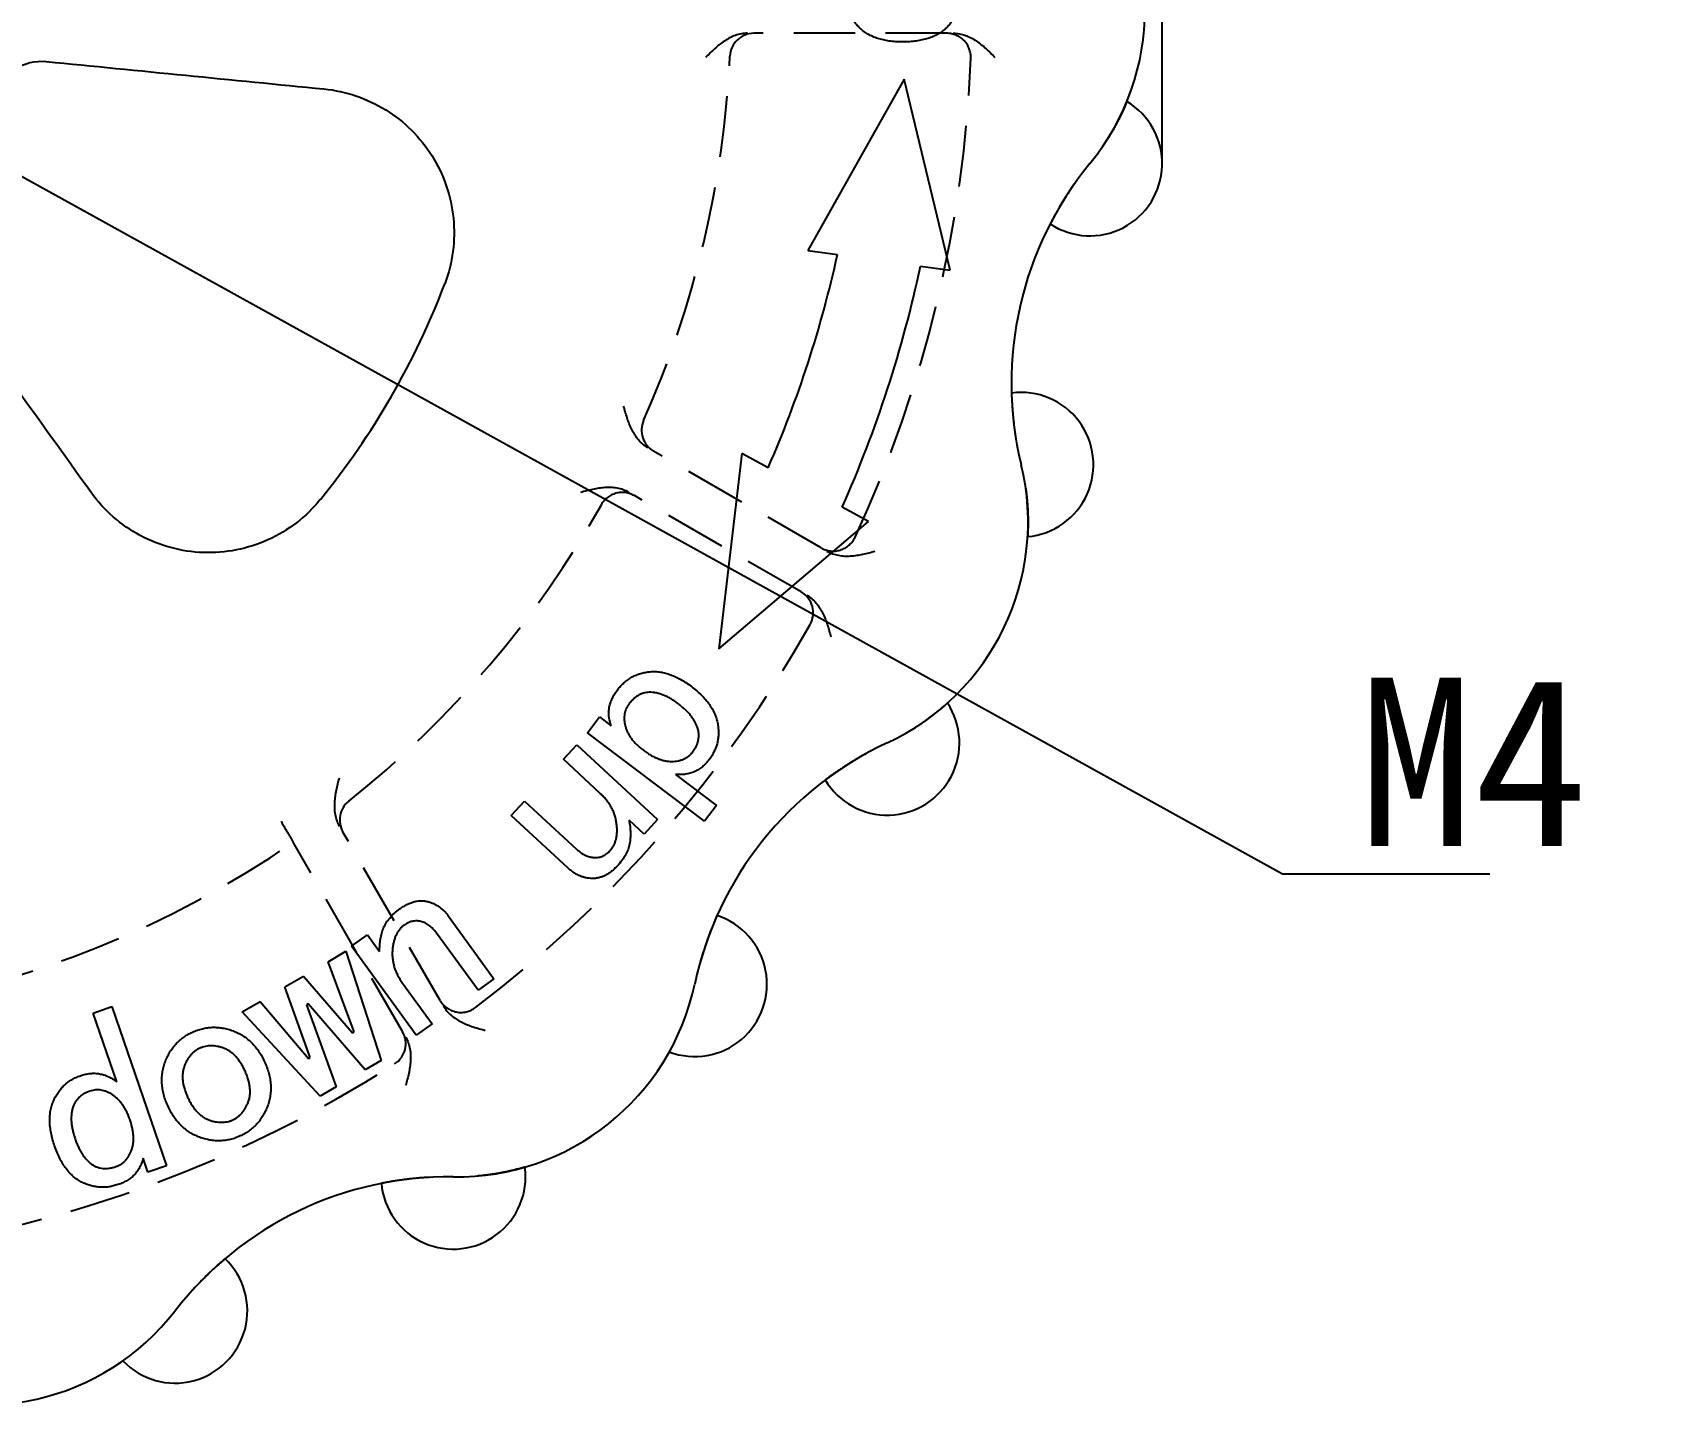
# Model space of a CAD drawing. Extents: x 2 to 295, y 1 to 209.
# Drawn here: x 119.93 to 153.99, y 90.32 to 118.82 of the extents above; entities that cross this region are included whole.
import ezdxf

# ---------------------------------------------------------------- set-up
doc = ezdxf.new("R2010")
doc.units = 0
for name, pattern in [('SLD-中心线', [34.29, 30.48, -1.27, 1.27, -1.27]), ('SLD-实线', [0]), ('SLD-虚线', [1.905, 1.27, -0.635])]:
    doc.linetypes.add(name, pattern=pattern)
doc.layers.get('0').update_dxf_attribs({"linetype": 'CONTINUOUS'})
doc.layers.add('DIM', color=5, linetype='SLD-实线')
doc.styles.add('SLDTEXTSTYLE11', font='', dxfattribs={"width": 0.67})
doc.styles.add('SLDTEXTSTYLE12', font='')
doc.styles.get('SLDTEXTSTYLE11').set_extended_font_data('宋体')
doc.styles.get('SLDTEXTSTYLE12').set_extended_font_data('宋体')
doc.dimstyles.new('SLDDIMSTYLE1', dxfattribs={"dimtxt": 3.5, "dimasz": 3.5, "dimexe": 0, "dimexo": 0.0625, "dimgap": 0.875, "dimtad": 0, "dimtih": 1, "dimtoh": 1, "dimrnd": 1e-09, "dimzin": 12, "dimdsep": 46, "dimtxsty": 'SLDTEXTSTYLE11', "dimsah": 1, "dimcen": 0, "dimadec": 0, "dimazin": 0, "dimtfac": 1, "dimtmove": 0, "dimatfit": 3, "dimfxl": 0, "dimtolj": 1, "dimtzin": 12, "dimarcsym": 0})

# ---------------------------------------------------------------- blocks, each defined once
blk = doc.blocks.new('_D_1')
at = {"layer": 'DIM'}
for p, q in [((111.893, 120.155), (106.003, 123.413)), ((111.893, 120.155), (114.955, 118.461)), ((114.955, 118.461), (145.874, 101.359)), ((145.874, 101.359), (150.184, 101.359))]:
    blk.add_line(p, q, dxfattribs=at)
for points in [[(111.893, 120.155), (109.09, 122.32), (108.569, 121.378)], [(114.955, 118.461), (117.757, 116.296), (118.279, 117.238)]]:
    blk.add_solid(points, dxfattribs=at)
at = {"layer": 'DIM', "insert": (147.462, 105.431), "char_height": 3.5, "attachment_point": 1, "style": 'SLDTEXTSTYLE12'}
blk.add_mtext('M4', dxfattribs=at)

msp = doc.modelspace()

# ---------------------------------------------------------------- linework, layer by layer
at = {"color": 7, "linetype": 'SLD-中心线'}
msp.add_line((143.377, 116.102), (143.377, 122.514), dxfattribs=at)
at = {"color": 7, "linetype": 'SLD-虚线'}
for p, q in [((138.904, 118.808), (134.901, 118.808)), ((136.296, 108.123), (132.816, 110.133)), ((135.881, 107.208), (132.417, 109.208)), ((128.383, 98.728), (126.365, 102.224)), ((127.603, 98.08), (125.333, 102.011))]:
    msp.add_line(p, q, dxfattribs=at)
at = {"color": 7, "linetype": 'SLD-实线'}
for p, q in [((138.019, 117.858), (136.019, 114.298)), ((138.975, 113.889), (138.019, 117.858)), ((136.019, 114.298), (136.635, 114.213)), ((138.36, 113.974), (138.975, 113.889)), ((134.648, 110.08), (134.174, 106.025)), ((135.197, 109.787), (134.648, 110.08)), ((134.174, 106.025), (137.281, 108.674)), ((137.281, 108.674), (136.733, 108.967)), ((131.445, 104.286), (131.692, 104.612)), ((131.692, 104.612), (131.936, 104.427)), ((133.874, 102.45), (131.445, 104.286)), ((130.944, 103.734), (131.22, 104.034)), ((131.22, 104.034), (132.897, 102.481)), ((131.707, 103.027), (130.944, 103.734)), ((133.273, 103.416), (134.12, 102.776)), ((129.862, 102.567), (130.139, 102.866)), ((131.044, 101.471), (129.862, 102.567)), ((130.139, 102.866), (131.217, 101.868)), ((134.12, 102.776), (133.874, 102.45)), ((132.62, 102.182), (132.306, 102.473)), ((132.897, 102.481), (132.62, 102.182)), ((128.555, 100.48), (129.501, 99.178)), ((126.544, 99.851), (126.874, 100.091)), ((127.886, 98.004), (126.544, 99.851)), ((126.874, 100.091), (127.126, 99.744)), ((129.172, 98.938), (128.309, 100.125)), ((126.056, 99.532), (126.426, 99.748)), ((126.598, 98.076), (126.056, 99.532)), ((126.426, 99.748), (127.159, 97.482)), ((125.157, 99.007), (125.545, 99.233)), ((125.545, 99.233), (126.563, 98.056)), ((129.501, 99.178), (129.172, 98.938)), ((125.682, 97.541), (125.157, 99.007)), ((127.605, 99.085), (128.216, 98.244)), ((121.179, 98.466), (121.566, 98.6)), ((121.671, 97.036), (121.179, 98.466)), ((121.566, 98.6), (122.704, 95.294)), ((124.275, 98.491), (124.646, 98.708)), ((125.89, 96.741), (124.275, 98.491)), ((124.646, 98.708), (125.647, 97.521)), ((125.646, 98.655), (125.61, 98.634)), ((125.61, 98.634), (126.224, 96.936)), ((126.824, 97.286), (125.646, 98.655)), ((128.216, 98.244), (127.886, 98.004)), ((126.563, 98.056), (126.598, 98.076)), ((125.647, 97.521), (125.682, 97.541)), ((127.159, 97.482), (126.824, 97.286)), ((126.224, 96.936), (125.89, 96.741)), ((122.317, 95.161), (122.217, 95.451)), ((122.704, 95.294), (122.317, 95.161))]:
    msp.add_line(p, q, dxfattribs=at)
for centre, radius, start, end in [((137.971, 119.308), 5.052, 320.6159, 39.3841), ((141.877, 116.102), 1.5, 236.6134, 59.1526), ((147.425, 111.548), 7.178, 140.6159, 193.6698), ((113.424, 119.308), 23.763, 336.3811, 347.6189), ((113.424, 119.308), 25.5, 336.0744, 347.9256), ((113.424, 119.308), 16.1, 320.7763, 339.2469), ((140.45, 109.851), 1.5, 275.1331, 97.6723), ((135.541, 108.657), 5.052, 294.9016, 13.6698), ((137.668, 104.075), 1.5, 210.8991, 33.4383), ((140.69, 97.564), 7.178, 114.9016, 167.9555), ((133.67, 99.062), 1.5, 249.4188, 71.958), ((128.729, 100.116), 5.052, 269.1873, 347.9555), ((128.556, 87.887), 7.178, 89.1873, 142.2413), ((128.657, 95.064), 1.5, 185.1848, 7.7241), ((122.881, 92.282), 1.5, 223.7045, 46.2437), ((118.886, 95.376), 5.052, 243.473, 322.2413)]:
    msp.add_arc(centre, radius, start, end, dxfattribs=at)
at = {"color": 7, "linetype": 'SLD-虚线'}
for centre, radius, start, end in [((134.901, 118.308), 0.5, 90, 177.3341), ((138.904, 118.308), 0.5, 357.7525, 90), ((113.424, 119.308), 21, 336.0071, 357.3341), ((113.424, 119.308), 26, 335.0621, 357.7525), ((133.066, 110.566), 0.5, 156.0071, 240), ((113.424, 119.308), 21, 308.4654, 330.6662), ((132.167, 108.775), 0.5, 60, 150.6662), ((136.546, 108.556), 0.5, 240, 335.0621), ((135.631, 106.775), 0.5, 330.5617, 60), ((113.424, 119.308), 26, 307.1299, 330.5617), ((126.798, 102.474), 0.5, 128.4654, 210), ((113.424, 119.308), 21, 279.3689, 304.5477), ((128.816, 98.978), 0.5, 210, 307.1299), ((127.17, 97.83), 0.5, 302.6187, 30), ((113.424, 119.308), 26, 277.889, 302.6187)]:
    msp.add_arc(centre, radius, start, end, dxfattribs=at)
at = {"color": 7, "linetype": 'SLD-实线'}
for points, knots in [([(138.022, 118.629), (137.974, 118.629), (137.881, 118.629), (137.745, 118.64), (137.619, 118.66), (137.501, 118.689), (137.392, 118.728), (137.291, 118.774), (137.199, 118.832), (137.117, 118.897), (137.045, 118.97), (136.98, 119.046), (136.926, 119.127), (136.88, 119.211), (136.845, 119.3), (136.82, 119.393), (136.803, 119.49), (136.8, 119.556), (136.798, 119.589)], [0, 0, 0, 0, 0.082133, 0.159627, 0.232465, 0.301989, 0.36747, 0.43081, 0.492001, 0.552226, 0.610968, 0.667625, 0.723211, 0.777787, 0.832293, 0.886759, 0.942604, 1, 1, 1, 1]), ([(139.19, 119.631), (139.189, 119.597), (139.188, 119.531), (139.177, 119.434), (139.155, 119.34), (139.123, 119.251), (139.084, 119.165), (139.034, 119.082), (138.975, 119.003), (138.907, 118.929), (138.83, 118.86), (138.742, 118.8), (138.644, 118.749), (138.538, 118.707), (138.422, 118.673), (138.297, 118.65), (138.162, 118.633), (138.069, 118.63), (138.022, 118.629)], [0, 0, 0, 0, 0.057793, 0.113915, 0.169173, 0.223364, 0.277934, 0.333047, 0.389832, 0.447901, 0.507245, 0.568326, 0.631351, 0.6968, 0.765992, 0.83932, 0.917315, 1, 1, 1, 1]), ([(119.153, 117.525), (119.221, 117.745), (119.364, 117.935), (119.747, 118.188), (119.977, 118.245), (120.206, 118.222)], [0, 0, 0, 0, 0.5, 0.5, 1, 1, 1, 1]), ([(125.97, 117.652), (126.199, 117.629), (126.421, 117.581), (126.851, 117.435), (127.061, 117.336), (127.447, 117.097), (127.626, 116.956), (127.952, 116.631), (128.094, 116.453), (128.337, 116.067), (128.437, 115.856), (128.586, 115.423), (128.635, 115.199), (128.682, 114.736), (128.678, 114.506), (128.619, 114.05), (128.562, 113.822), (128.479, 113.603)], [0, 0, 0, 0, 0.125, 0.125, 0.25, 0.25, 0.375, 0.375, 0.5, 0.5, 0.625, 0.625, 0.75, 0.75, 0.875, 0.875, 1, 1, 1, 1]), ([(125.896, 109.127), (125.749, 108.947), (125.583, 108.786), (125.218, 108.506), (125.017, 108.385), (124.599, 108.196), (124.378, 108.126), (123.925, 108.036), (123.698, 108.018), (123.241, 108.034), (123.011, 108.069), (122.573, 108.187), (122.358, 108.271), (121.956, 108.487), (121.769, 108.616), (121.426, 108.916), (121.27, 109.087), (121.136, 109.274)], [0, 0, 0, 0, 0.125, 0.125, 0.25, 0.25, 0.375, 0.375, 0.5, 0.5, 0.625, 0.625, 0.75, 0.75, 0.875, 0.875, 1, 1, 1, 1]), ([(132.066, 105.175), (132.087, 105.201), (132.128, 105.253), (132.198, 105.321), (132.273, 105.381), (132.352, 105.433), (132.437, 105.476), (132.527, 105.51), (132.623, 105.535), (132.722, 105.552), (132.826, 105.558), (132.932, 105.551), (133.04, 105.531), (133.149, 105.499), (133.261, 105.453), (133.374, 105.396), (133.49, 105.325), (133.565, 105.27), (133.603, 105.242)], [0, 0, 0, 0, 0.058035, 0.113978, 0.168998, 0.223677, 0.278019, 0.33322, 0.389729, 0.448221, 0.507769, 0.568652, 0.631751, 0.697316, 0.766145, 0.839645, 0.917533, 1, 1, 1, 1]), ([(131.936, 104.427), (131.926, 104.461), (131.905, 104.527), (131.888, 104.627), (131.885, 104.723), (131.895, 104.816), (131.918, 104.908), (131.956, 104.998), (132.004, 105.088), (132.045, 105.145), (132.066, 105.175)], [0, 0, 0, 0, 0.1348153, 0.2604515, 0.3805753, 0.4965377, 0.6134786, 0.7348656, 0.8636178, 1, 1, 1, 1]), ([(133.332, 104.884), (133.307, 104.902), (133.258, 104.939), (133.182, 104.987), (133.108, 105.028), (133.035, 105.062), (132.964, 105.088), (132.895, 105.108), (132.827, 105.12), (132.76, 105.126), (132.695, 105.124), (132.632, 105.114), (132.572, 105.097), (132.514, 105.07), (132.459, 105.037), (132.406, 104.994), (132.356, 104.945), (132.326, 104.908), (132.31, 104.888)], [0, 0, 0, 0, 0.08145, 0.158147, 0.231279, 0.299707, 0.365265, 0.427122, 0.486868, 0.544566, 0.600156, 0.65442, 0.708197, 0.762614, 0.817765, 0.875437, 0.935981, 1, 1, 1, 1]), ([(133.603, 105.242), (133.641, 105.213), (133.715, 105.155), (133.814, 105.063), (133.901, 104.969), (133.977, 104.874), (134.038, 104.775), (134.089, 104.676), (134.125, 104.575), (134.149, 104.473), (134.162, 104.371), (134.165, 104.271), (134.159, 104.175), (134.142, 104.081), (134.115, 103.989), (134.077, 103.9), (134.032, 103.814), (133.993, 103.76), (133.973, 103.733)], [0, 0, 0, 0, 0.0823665, 0.1600069, 0.2327437, 0.3022429, 0.3683078, 0.4313463, 0.4926726, 0.552847, 0.6114311, 0.6682747, 0.723495, 0.777689, 0.8319038, 0.8869194, 0.9426146, 1, 1, 1, 1]), ([(132.31, 104.888), (132.299, 104.872), (132.276, 104.839), (132.249, 104.787), (132.227, 104.732), (132.215, 104.674), (132.207, 104.615), (132.207, 104.553), (132.215, 104.489), (132.227, 104.423), (132.248, 104.357), (132.276, 104.291), (132.312, 104.226), (132.355, 104.163), (132.407, 104.1), (132.465, 104.039), (132.531, 103.979), (132.579, 103.941), (132.604, 103.922)], [0, 0, 0, 0, 0.05332, 0.105635, 0.157324, 0.209018, 0.261878, 0.316326, 0.373113, 0.4327, 0.494575, 0.557507, 0.622797, 0.691034, 0.762214, 0.837337, 0.916331, 1, 1, 1, 1]), ([(133.631, 103.889), (133.645, 103.909), (133.673, 103.949), (133.707, 104.01), (133.733, 104.073), (133.748, 104.136), (133.757, 104.2), (133.756, 104.263), (133.747, 104.328), (133.729, 104.392), (133.704, 104.456), (133.672, 104.52), (133.632, 104.583), (133.586, 104.645), (133.533, 104.706), (133.473, 104.767), (133.405, 104.827), (133.357, 104.864), (133.332, 104.884)], [0, 0, 0, 0, 0.063128, 0.122873, 0.179865, 0.235067, 0.289051, 0.34257, 0.397281, 0.454057, 0.512848, 0.573401, 0.636007, 0.701902, 0.770929, 0.843422, 0.919242, 1, 1, 1, 1]), ([(132.604, 103.922), (132.63, 103.903), (132.68, 103.867), (132.756, 103.819), (132.832, 103.779), (132.907, 103.746), (132.98, 103.721), (133.054, 103.703), (133.126, 103.692), (133.198, 103.689), (133.266, 103.693), (133.331, 103.703), (133.392, 103.719), (133.449, 103.741), (133.501, 103.768), (133.549, 103.803), (133.593, 103.842), (133.618, 103.873), (133.631, 103.889)], [0, 0, 0, 0, 0.082825, 0.161231, 0.23631, 0.307913, 0.375883, 0.44137, 0.505729, 0.568143, 0.628602, 0.685646, 0.740515, 0.79324, 0.844282, 0.895642, 0.946826, 1, 1, 1, 1]), ([(133.973, 103.733), (133.951, 103.704), (133.907, 103.649), (133.831, 103.58), (133.752, 103.52), (133.667, 103.476), (133.576, 103.444), (133.481, 103.423), (133.378, 103.413), (133.309, 103.415), (133.273, 103.416)], [0, 0, 0, 0, 0.135078, 0.2623816, 0.3837149, 0.5016853, 0.61878, 0.7403617, 0.8662389, 1, 1, 1, 1]), ([(131.912, 101.836), (131.926, 101.853), (131.955, 101.886), (131.99, 101.943), (132.017, 102.005), (132.038, 102.072), (132.051, 102.145), (132.058, 102.222), (132.058, 102.305), (132.05, 102.391), (132.036, 102.479), (132.013, 102.566), (131.982, 102.649), (131.943, 102.731), (131.897, 102.809), (131.841, 102.885), (131.778, 102.958), (131.731, 103.004), (131.707, 103.027)], [0, 0, 0, 0, 0.049917, 0.099647, 0.150238, 0.202775, 0.257961, 0.316404, 0.378044, 0.443928, 0.511581, 0.578861, 0.645863, 0.713515, 0.781838, 0.852503, 0.924934, 1, 1, 1, 1]), ([(132.306, 102.473), (132.314, 102.428), (132.329, 102.342), (132.338, 102.214), (132.335, 102.092), (132.321, 101.974), (132.289, 101.859), (132.236, 101.745), (132.162, 101.632), (132.101, 101.562), (132.069, 101.525)], [0, 0, 0, 0, 0.132243, 0.257224, 0.37673, 0.490494, 0.604453, 0.726298, 0.857201, 1, 1, 1, 1]), ([(131.217, 101.868), (131.247, 101.843), (131.303, 101.794), (131.395, 101.739), (131.49, 101.705), (131.584, 101.691), (131.676, 101.697), (131.763, 101.723), (131.844, 101.769), (131.889, 101.813), (131.912, 101.836)], [0, 0, 0, 0, 0.148123, 0.284037, 0.409681, 0.530111, 0.646624, 0.760017, 0.875855, 1, 1, 1, 1]), ([(132.069, 101.525), (132.048, 101.504), (132.008, 101.462), (131.944, 101.408), (131.879, 101.361), (131.814, 101.323), (131.748, 101.294), (131.68, 101.273), (131.613, 101.26), (131.544, 101.258), (131.476, 101.262), (131.41, 101.272), (131.345, 101.29), (131.281, 101.313), (131.219, 101.343), (131.159, 101.379), (131.1, 101.421), (131.063, 101.454), (131.044, 101.471)], [0, 0, 0, 0, 0.076591, 0.148781, 0.217048, 0.281959, 0.343906, 0.403968, 0.462972, 0.521756, 0.579921, 0.638063, 0.695521, 0.753945, 0.812605, 0.872586, 0.935241, 1, 1, 1, 1]), ([(127.126, 99.744), (127.127, 99.789), (127.128, 99.876), (127.145, 100.003), (127.171, 100.122), (127.208, 100.234), (127.261, 100.342), (127.337, 100.442), (127.429, 100.54), (127.504, 100.596), (127.543, 100.626)], [0, 0, 0, 0, 0.131671, 0.256784, 0.375625, 0.489395, 0.604081, 0.725844, 0.856747, 1, 1, 1, 1]), ([(127.543, 100.626), (127.567, 100.643), (127.614, 100.676), (127.688, 100.717), (127.76, 100.75), (127.831, 100.775), (127.902, 100.79), (127.971, 100.797), (128.04, 100.795), (128.108, 100.786), (128.173, 100.768), (128.237, 100.745), (128.297, 100.715), (128.355, 100.68), (128.409, 100.639), (128.461, 100.592), (128.511, 100.539), (128.54, 100.5), (128.555, 100.48)], [0, 0, 0, 0, 0.076756, 0.149387, 0.217608, 0.281952, 0.344186, 0.404011, 0.462906, 0.521749, 0.580622, 0.638361, 0.696, 0.754119, 0.812999, 0.873202, 0.935219, 1, 1, 1, 1]), ([(127.636, 100.291), (127.618, 100.277), (127.584, 100.25), (127.539, 100.2), (127.499, 100.145), (127.467, 100.083), (127.438, 100.015), (127.418, 99.94), (127.402, 99.86), (127.392, 99.774), (127.388, 99.685), (127.395, 99.596), (127.408, 99.508), (127.431, 99.421), (127.462, 99.335), (127.501, 99.25), (127.549, 99.166), (127.586, 99.112), (127.605, 99.085)], [0, 0, 0, 0, 0.049915, 0.099672, 0.150441, 0.202862, 0.258486, 0.316198, 0.377967, 0.444123, 0.511613, 0.578649, 0.645751, 0.712992, 0.781706, 0.852053, 0.92501, 1, 1, 1, 1]), ([(128.309, 100.125), (128.285, 100.156), (128.24, 100.215), (128.159, 100.285), (128.074, 100.338), (127.984, 100.369), (127.893, 100.381), (127.803, 100.373), (127.716, 100.342), (127.663, 100.308), (127.636, 100.291)], [0, 0, 0, 0, 0.149008, 0.284624, 0.410575, 0.53101, 0.647527, 0.759753, 0.875879, 1, 1, 1, 1]), ([(123.241, 98.068), (123.275, 98.083), (123.342, 98.112), (123.446, 98.142), (123.55, 98.162), (123.656, 98.171), (123.762, 98.168), (123.869, 98.155), (123.977, 98.132), (124.084, 98.097), (124.189, 98.053), (124.288, 97.997), (124.38, 97.932), (124.466, 97.856), (124.545, 97.77), (124.617, 97.674), (124.683, 97.568), (124.72, 97.492), (124.739, 97.453)], [0, 0, 0, 0, 0.061077, 0.120875, 0.1793, 0.237338, 0.296009, 0.355098, 0.415995, 0.478535, 0.541803, 0.604271, 0.666469, 0.7291, 0.793445, 0.859561, 0.928046, 1, 1, 1, 1]), ([(122.733, 96.53), (122.716, 96.57), (122.682, 96.647), (122.644, 96.766), (122.618, 96.884), (122.604, 97), (122.603, 97.114), (122.614, 97.227), (122.635, 97.338), (122.67, 97.447), (122.714, 97.551), (122.765, 97.649), (122.825, 97.738), (122.893, 97.82), (122.969, 97.894), (123.051, 97.961), (123.142, 98.02), (123.208, 98.052), (123.241, 98.068)], [0, 0, 0, 0, 0.071567, 0.140189, 0.206661, 0.270778, 0.333618, 0.395891, 0.458244, 0.521442, 0.584147, 0.644862, 0.703999, 0.762622, 0.820681, 0.879363, 0.938737, 1, 1, 1, 1]), ([(124.33, 97.265), (124.316, 97.294), (124.288, 97.352), (124.24, 97.432), (124.19, 97.505), (124.137, 97.569), (124.079, 97.623), (124.019, 97.671), (123.955, 97.707), (123.889, 97.737), (123.823, 97.759), (123.757, 97.774), (123.693, 97.783), (123.63, 97.786), (123.569, 97.784), (123.509, 97.773), (123.45, 97.758), (123.413, 97.742), (123.395, 97.734)], [0, 0, 0, 0, 0.084587, 0.16446, 0.238858, 0.310101, 0.377445, 0.442096, 0.505088, 0.566845, 0.626862, 0.684686, 0.739649, 0.792827, 0.845358, 0.896579, 0.948278, 1, 1, 1, 1]), ([(123.395, 97.734), (123.377, 97.725), (123.34, 97.707), (123.29, 97.673), (123.244, 97.634), (123.201, 97.589), (123.162, 97.54), (123.128, 97.485), (123.097, 97.425), (123.07, 97.36), (123.049, 97.291), (123.036, 97.218), (123.032, 97.142), (123.037, 97.063), (123.05, 96.981), (123.073, 96.896), (123.102, 96.807), (123.128, 96.748), (123.141, 96.718)], [0, 0, 0, 0, 0.051841, 0.103203, 0.155105, 0.207309, 0.260806, 0.315783, 0.373415, 0.433783, 0.495245, 0.558373, 0.622558, 0.690011, 0.760803, 0.835716, 0.915573, 1, 1, 1, 1]), ([(124.739, 97.453), (124.756, 97.413), (124.789, 97.335), (124.827, 97.216), (124.853, 97.099), (124.867, 96.983), (124.869, 96.868), (124.858, 96.755), (124.836, 96.644), (124.802, 96.535), (124.758, 96.431), (124.707, 96.334), (124.647, 96.244), (124.58, 96.162), (124.504, 96.088), (124.421, 96.021), (124.33, 95.962), (124.265, 95.93), (124.232, 95.914)], [0, 0, 0, 0, 0.071554, 0.140164, 0.206625, 0.27073, 0.333559, 0.395821, 0.458574, 0.52176, 0.584454, 0.645159, 0.704052, 0.762664, 0.820712, 0.879385, 0.938748, 1, 1, 1, 1]), ([(120.379, 95.705), (120.364, 95.75), (120.335, 95.839), (120.304, 95.971), (120.284, 96.097), (120.275, 96.218), (120.279, 96.334), (120.291, 96.444), (120.318, 96.549), (120.355, 96.648), (120.401, 96.739), (120.454, 96.824), (120.514, 96.9), (120.58, 96.97), (120.654, 97.031), (120.734, 97.083), (120.821, 97.13), (120.883, 97.153), (120.914, 97.165)], [0, 0, 0, 0, 0.082133, 0.159627, 0.232465, 0.301989, 0.36747, 0.43081, 0.492001, 0.552226, 0.610968, 0.667625, 0.723211, 0.777787, 0.832293, 0.886759, 0.942604, 1, 1, 1, 1]), ([(120.914, 97.165), (120.949, 97.175), (121.016, 97.196), (121.118, 97.213), (121.216, 97.216), (121.311, 97.206), (121.404, 97.183), (121.495, 97.147), (121.586, 97.098), (121.642, 97.057), (121.671, 97.036)], [0, 0, 0, 0, 0.135156, 0.262208, 0.382904, 0.500412, 0.617904, 0.739367, 0.865883, 1, 1, 1, 1]), ([(124.078, 96.248), (124.096, 96.257), (124.132, 96.275), (124.182, 96.309), (124.228, 96.348), (124.272, 96.392), (124.309, 96.442), (124.345, 96.497), (124.374, 96.557), (124.402, 96.622), (124.424, 96.691), (124.436, 96.764), (124.439, 96.84), (124.434, 96.92), (124.421, 97.002), (124.4, 97.087), (124.369, 97.176), (124.343, 97.235), (124.33, 97.265)], [0, 0, 0, 0, 0.05182, 0.103161, 0.155042, 0.207225, 0.260303, 0.315604, 0.372917, 0.43326, 0.495504, 0.557858, 0.622664, 0.69009, 0.760853, 0.835576, 0.915607, 1, 1, 1, 1]), ([(121.111, 96.843), (121.088, 96.835), (121.043, 96.818), (120.98, 96.785), (120.924, 96.747), (120.875, 96.703), (120.833, 96.655), (120.797, 96.602), (120.769, 96.543), (120.748, 96.48), (120.734, 96.412), (120.725, 96.341), (120.723, 96.267), (120.727, 96.19), (120.737, 96.11), (120.753, 96.026), (120.776, 95.939), (120.795, 95.881), (120.804, 95.851)], [0, 0, 0, 0, 0.063092, 0.122786, 0.180364, 0.235618, 0.289535, 0.343536, 0.398613, 0.455086, 0.513758, 0.574213, 0.63678, 0.701975, 0.770826, 0.843658, 0.919657, 1, 1, 1, 1]), ([(121.944, 96.243), (121.934, 96.273), (121.913, 96.331), (121.876, 96.413), (121.836, 96.489), (121.792, 96.558), (121.744, 96.62), (121.694, 96.676), (121.639, 96.725), (121.582, 96.767), (121.523, 96.803), (121.464, 96.831), (121.404, 96.852), (121.345, 96.865), (121.286, 96.871), (121.227, 96.869), (121.169, 96.86), (121.131, 96.849), (121.111, 96.843)], [0, 0, 0, 0, 0.08295, 0.161378, 0.235896, 0.307506, 0.375196, 0.441439, 0.505365, 0.568011, 0.628442, 0.685731, 0.740505, 0.792832, 0.844864, 0.895979, 0.947037, 1, 1, 1, 1]), ([(124.232, 95.914), (124.198, 95.899), (124.131, 95.87), (124.027, 95.84), (123.922, 95.82), (123.817, 95.811), (123.71, 95.814), (123.603, 95.826), (123.495, 95.85), (123.388, 95.885), (123.283, 95.93), (123.184, 95.986), (123.092, 96.051), (123.006, 96.127), (122.927, 96.213), (122.855, 96.309), (122.789, 96.415), (122.752, 96.491), (122.733, 96.53)], [0, 0, 0, 0, 0.061042, 0.120806, 0.179198, 0.237203, 0.295841, 0.355312, 0.415765, 0.478667, 0.542064, 0.604497, 0.666659, 0.729254, 0.793563, 0.859641, 0.928087, 1, 1, 1, 1]), ([(123.141, 96.718), (123.156, 96.688), (123.184, 96.631), (123.231, 96.55), (123.282, 96.478), (123.336, 96.414), (123.393, 96.359), (123.453, 96.313), (123.516, 96.274), (123.583, 96.245), (123.649, 96.223), (123.715, 96.208), (123.78, 96.199), (123.842, 96.196), (123.904, 96.198), (123.964, 96.209), (124.022, 96.224), (124.059, 96.24), (124.078, 96.248)], [0, 0, 0, 0, 0.084815, 0.1643, 0.239017, 0.310208, 0.377503, 0.442107, 0.504825, 0.566537, 0.627125, 0.684276, 0.73984, 0.792979, 0.845472, 0.896655, 0.948315, 1, 1, 1, 1]), ([(121.65, 95.278), (121.669, 95.285), (121.706, 95.299), (121.758, 95.327), (121.806, 95.362), (121.849, 95.401), (121.887, 95.448), (121.922, 95.498), (121.952, 95.555), (121.977, 95.617), (121.998, 95.683), (122.011, 95.754), (122.018, 95.827), (122.017, 95.904), (122.009, 95.984), (121.994, 96.068), (121.973, 96.155), (121.954, 96.214), (121.944, 96.243)], [0, 0, 0, 0, 0.053701, 0.105764, 0.157286, 0.209175, 0.261701, 0.316358, 0.372614, 0.432313, 0.494219, 0.557139, 0.622654, 0.690582, 0.761517, 0.83659, 0.91619, 1, 1, 1, 1]), ([(120.804, 95.851), (120.815, 95.821), (120.836, 95.763), (120.872, 95.681), (120.91, 95.606), (120.951, 95.537), (120.995, 95.475), (121.043, 95.42), (121.092, 95.371), (121.144, 95.33), (121.199, 95.295), (121.257, 95.268), (121.317, 95.25), (121.379, 95.239), (121.444, 95.237), (121.511, 95.243), (121.581, 95.255), (121.627, 95.27), (121.65, 95.278)], [0, 0, 0, 0, 0.081626, 0.158539, 0.231261, 0.299799, 0.365386, 0.427432, 0.486999, 0.544619, 0.600063, 0.654702, 0.707993, 0.762314, 0.817854, 0.8755, 0.935952, 1, 1, 1, 1]), ([(121.693, 94.903), (121.661, 94.893), (121.598, 94.874), (121.502, 94.855), (121.406, 94.846), (121.311, 94.849), (121.217, 94.86), (121.123, 94.881), (121.03, 94.913), (120.938, 94.955), (120.848, 95.007), (120.764, 95.072), (120.686, 95.149), (120.613, 95.237), (120.545, 95.337), (120.484, 95.449), (120.427, 95.572), (120.395, 95.659), (120.379, 95.705)], [0, 0, 0, 0, 0.057793, 0.113915, 0.169173, 0.223364, 0.277934, 0.333047, 0.389832, 0.447901, 0.507245, 0.568326, 0.631351, 0.6968, 0.765992, 0.83932, 0.917315, 1, 1, 1, 1]), ([(122.217, 95.451), (122.207, 95.416), (122.188, 95.35), (122.145, 95.259), (122.096, 95.176), (122.035, 95.105), (121.964, 95.042), (121.883, 94.988), (121.792, 94.94), (121.727, 94.916), (121.693, 94.903)], [0, 0, 0, 0, 0.1343104, 0.2602924, 0.3802753, 0.4967333, 0.6130035, 0.7352985, 0.86336, 1, 1, 1, 1])]:
    msp.add_open_spline(points, degree=3, knots=knots, dxfattribs=at)
at = {"color": 7, "linetype": 'SLD-虚线'}
for points, knots in [([(134.767, 118.808), (134.593, 118.808), (134.429, 118.741), (134.144, 118.552), (134.02, 118.429), (133.899, 118.308)], [0, 0, 0, 0, 0.5, 0.5, 1, 1, 1, 1]), ([(139.038, 118.808), (139.212, 118.808), (139.376, 118.741), (139.661, 118.552), (139.784, 118.429), (139.905, 118.308)], [0, 0, 0, 0, 0.5, 0.5, 1, 1, 1, 1]), ([(142.646, 117.39), (142.646, 117.39), (142.636, 117.366), (142.596, 117.272), (142.566, 117.204), (142.485, 117.036), (142.434, 116.937), (142.316, 116.727), (142.248, 116.614), (142.174, 116.504)], [0, 0, 0, 0, 0.25, 0.25, 0.5, 0.5, 0.75, 0.75, 1, 1, 1, 1]), ([(141.573, 115.705), (141.496, 115.597), (141.424, 115.489), (141.295, 115.285), (141.238, 115.189), (141.146, 115.028), (141.11, 114.962), (141.063, 114.874), (141.051, 114.85), (141.051, 114.85)], [0, 0, 0, 0, 0.25, 0.25, 0.5, 0.5, 0.75, 0.75, 1, 1, 1, 1]), ([(132.7, 110.2), (132.549, 110.287), (132.44, 110.428), (132.287, 110.735), (132.24, 110.903), (132.195, 111.069)], [0, 0, 0, 0, 0.5, 0.5, 1, 1, 1, 1]), ([(140.25, 111.338), (140.25, 111.338), (140.25, 111.312), (140.254, 111.211), (140.258, 111.136), (140.277, 110.86), (140.304, 110.602), (140.349, 110.341)], [0, 0, 0, 0, 0.25, 0.25, 0.5, 0.5, 1, 1, 1, 1]), ([(132.301, 109.275), (132.151, 109.362), (131.975, 109.386), (131.634, 109.364), (131.466, 109.32), (131.301, 109.275)], [0, 0, 0, 0, 0.5, 0.5, 1, 1, 1, 1]), ([(140.544, 109.36), (140.562, 109.229), (140.575, 109.1), (140.59, 108.858), (140.593, 108.746), (140.593, 108.561), (140.59, 108.485), (140.586, 108.384), (140.584, 108.357), (140.584, 108.357)], [0, 0, 0, 0, 0.25, 0.25, 0.5, 0.5, 0.75, 0.75, 1, 1, 1, 1]), ([(136.413, 108.056), (136.563, 107.969), (136.739, 107.945), (137.081, 107.966), (137.25, 108.011), (137.416, 108.055)], [0, 0, 0, 0, 0.5, 0.5, 1, 1, 1, 1]), ([(135.998, 107.141), (136.148, 107.055), (136.256, 106.915), (136.408, 106.608), (136.453, 106.44), (136.498, 106.275)], [0, 0, 0, 0, 0.5, 0.5, 1, 1, 1, 1]), ([(138.92, 104.901), (138.92, 104.901), (138.9, 104.883), (138.824, 104.817), (138.767, 104.768), (138.622, 104.652), (138.532, 104.584), (138.335, 104.446), (138.224, 104.375), (138.11, 104.307)], [0, 0, 0, 0, 0.25, 0.25, 0.5, 0.5, 0.75, 0.75, 1, 1, 1, 1]), ([(137.222, 103.848), (137.106, 103.785), (136.994, 103.719), (136.789, 103.59), (136.696, 103.529), (136.544, 103.424), (136.483, 103.38), (136.402, 103.321), (136.381, 103.304), (136.381, 103.304)], [0, 0, 0, 0, 0.25, 0.25, 0.5, 0.5, 0.75, 0.75, 1, 1, 1, 1]), ([(126.297, 102.341), (126.21, 102.493), (126.186, 102.67), (126.206, 103.013), (126.249, 103.183), (126.292, 103.35)], [0, 0, 0, 0, 0.5, 0.5, 1, 1, 1, 1]), ([(125.082, 102.446), (125.148, 102.331), (125.213, 102.219), (125.306, 102.059), (125.333, 102.011), (125.333, 102.011)], [0, 0, 0, 0, 0.5, 0.5, 1, 1, 1, 1]), ([(134.135, 100.488), (134.135, 100.488), (134.124, 100.464), (134.084, 100.372), (134.055, 100.303), (133.952, 100.045), (133.865, 99.801), (133.792, 99.547)], [0, 0, 0, 0, 0.25, 0.25, 0.5, 0.5, 1, 1, 1, 1]), ([(128.451, 98.611), (128.538, 98.46), (128.679, 98.351), (128.986, 98.198), (129.155, 98.151), (129.32, 98.105)], [0, 0, 0, 0, 0.5, 0.5, 1, 1, 1, 1]), ([(127.67, 97.964), (127.756, 97.814), (127.78, 97.638), (127.759, 97.297), (127.714, 97.128), (127.67, 96.963)], [0, 0, 0, 0, 0.5, 0.5, 1, 1, 1, 1]), ([(128.158, 95.054), (128.026, 95.047), (127.896, 95.036), (127.655, 95.009), (127.545, 94.994), (127.362, 94.966), (127.289, 94.952), (127.19, 94.934), (127.164, 94.929), (127.164, 94.929)], [0, 0, 0, 0, 0.25, 0.25, 0.5, 0.5, 0.75, 0.75, 1, 1, 1, 1]), ([(130.144, 95.266), (130.144, 95.266), (130.118, 95.258), (130.021, 95.231), (129.948, 95.212), (129.767, 95.171), (129.658, 95.148), (129.42, 95.11), (129.289, 95.093), (129.157, 95.082)], [0, 0, 0, 0, 0.25, 0.25, 0.5, 0.5, 0.75, 0.75, 1, 1, 1, 1]), ([(123.918, 93.366), (123.918, 93.366), (123.898, 93.349), (123.822, 93.283), (123.766, 93.234), (123.561, 93.046), (123.377, 92.864), (123.2, 92.667)], [0, 0, 0, 0, 0.25, 0.25, 0.5, 0.5, 1, 1, 1, 1])]:
    msp.add_open_spline(points, degree=3, knots=knots, dxfattribs=at)
at = {"color": 7, "linetype": 'SLD-实线'}
for points in [[(120.206, 118.222), (122.136, 118.031), (124.059, 117.841), (125.97, 117.652)], [(121.136, 109.274), (120.017, 110.832), (118.89, 112.4), (117.756, 113.977)]]:
    msp.add_open_spline(points, degree=3, dxfattribs=at)

# ---------------------------------------------------------------- dimensions: what is measured, and where the dimension line sits
at = {"layer": 'DIM'}
dim = msp.add_diameter_dim_2p(p1=(114.955, 118.461), p2=(111.893, 120.155), text='M4', dimstyle='SLDDIMSTYLE1', override={"dimpost": '<>'}, dxfattribs=at)
dim.commit()
dim.dimension.update_dxf_attribs({"geometry": '_D_1', "text_midpoint": (148.823, 103.396), "dimtype": 163})

doc.saveas('drawing.dxf')
